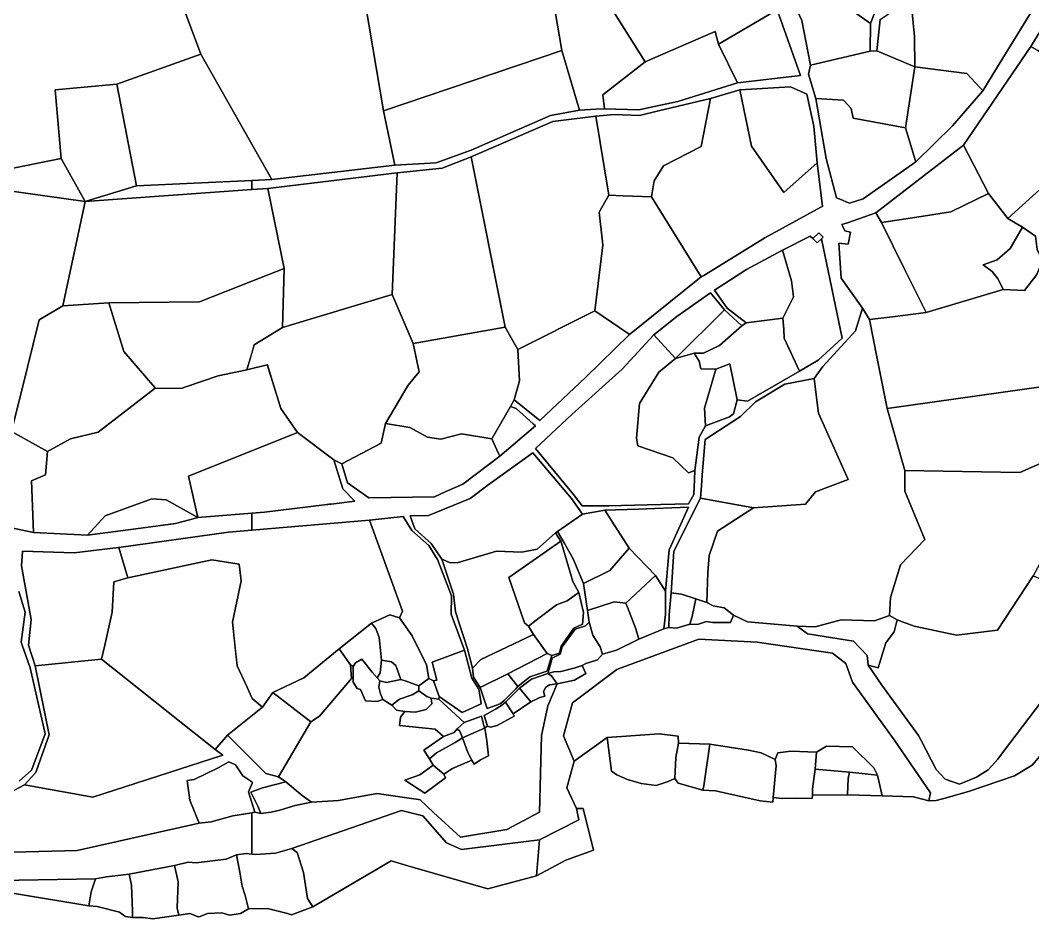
# Model space of a CAD drawing. Extents: x 542555 to 550520, y 1840485 to 1846995.
# Drawn here: x 545901.1 to 546333.7, y 1841883 to 1842267.1 of the extents above; entities that cross this region are included whole.
import ezdxf

# ---------------------------------------------------------------- set-up
doc = ezdxf.new("R2010")
doc.units = 0
doc.layers.add('Level 30', color=7, linetype='Continuous')

msp = doc.modelspace()

# ---------------------------------------------------------------- linework, layer by layer
at = {"layer": 'Level 30'}
for points in [[(546125.91, 1842292.57), (546132.58, 1842254.21), (546056.26, 1842228.34), (546040.88, 1842319.39), (546036.42, 1842330.75), (546066.43, 1842343.45), (546072.18, 1842344.52), (546093.16, 1842348.43)], [(546056.26, 1842228.34), (546061.19, 1842205.2), (546008.65, 1842199), (545978.23, 1842252.58), (545969.17, 1842277.15), (546002.32, 1842318.48), (546036.42, 1842330.75), (546040.88, 1842319.39)], [(546224.52, 1842271.58), (546199.5, 1842256.92), (546198.01, 1842262.22), (546186.5193, 1842257.2834), (546168.1, 1842249.37), (546142.86, 1842289.49), (546135.62, 1842298.65), (546182.3794, 1842329.2767), (546188.69, 1842333.41), (546207.77, 1842305.3)], [(546150.05, 1842235.13), (546150.72, 1842229.18), (546147, 1842229.08), (546140.03, 1842228.66), (546132.58, 1842254.21), (546125.91, 1842292.57), (546135.62, 1842298.65), (546142.86, 1842289.49), (546168.1, 1842249.37)], [(546261.57, 1842286.71), (546272.67, 1842286.86), (546264.34, 1842265.66), (546258.52, 1842269.8), (546248.38, 1842282.11)], [(546248.38, 1842282.11), (546258.52, 1842269.8), (546264.34, 1842265.66), (546264.25, 1842253.9), (546238.71, 1842247.84), (546235.08, 1842267), (546231.91, 1842273.69), (546238.69, 1842276.54)], [(546318.84, 1842280.64), (546330.8835, 1842272.8825), (546333.48, 1842271.21), (546316.45, 1842243.46), (546312.44, 1842236.92), (546311.23, 1842238.22), (546309.2416, 1842240.3507), (546305.5, 1842244.36), (546283.3, 1842247.12), (546283.19, 1842260.08), (546281.63, 1842276.43), (546285.08, 1842277.03), (546290.51, 1842276.97), (546295.24, 1842279.43)], [(546283.3, 1842247.12), (546267.06, 1842253.96), (546268.55, 1842267.42), (546281.63, 1842276.43), (546283.19, 1842260.08)], [(546234.55, 1842243.41), (546207.53, 1842240.37), (546199.5, 1842256.92), (546224.52, 1842271.58)], [(546349.11, 1842256.73), (546343.46, 1842249.72), (546335.85, 1842254.11), (546332.88, 1842255.82), (546339.45, 1842266.53), (546339.58, 1842266.74), (546339.62, 1842266.7), (546343.9, 1842262.2)], [(546199.5, 1842256.92), (546207.53, 1842240.37), (546182.05, 1842232.37), (546174.7161, 1842230.7956), (546165.42, 1842228.8), (546150.72, 1842229.18), (546150.05, 1842235.13), (546168.1, 1842249.37), (546186.5193, 1842257.2834), (546198.01, 1842262.22)], [(546132.58, 1842254.21), (546140.03, 1842228.66), (546127.64, 1842226.43), (546093.71, 1842211.51), (546078.81, 1842206.07), (546061.19, 1842205.2), (546056.26, 1842228.34)], [(546283.3, 1842247.12), (546279.4, 1842221.11), (546256.92, 1842225.29), (546256.08, 1842229.31), (546252.81, 1842232.9), (546241.07, 1842233.58), (546237.97, 1842244.01), (546238.71, 1842247.84), (546264.25, 1842253.9), (546267.06, 1842253.96)], [(546343.46, 1842249.72), (546367.32, 1842222.53), (546323.12, 1842182.31), (546314.83, 1842192.96), (546304.11, 1842213.68), (546322.75, 1842240.98), (546332.88, 1842255.82), (546335.85, 1842254.11)], [(545978.23, 1842252.58), (546008.65, 1842199), (546000, 1842198.59), (545950.77, 1842196.26), (545942.32, 1842239.69)], [(546283.3, 1842247.12), (546305.5, 1842244.36), (546309.2416, 1842240.3507), (546311.23, 1842238.22), (546312.44, 1842236.92), (546299.38, 1842221.95), (546283.76, 1842206.5), (546282.8054, 1842209.7025), (546282.21, 1842211.7), (546279.4, 1842221.11)], [(545942.32, 1842239.69), (545950.77, 1842196.26), (545928.83, 1842189.63), (545918.6, 1842208), (545916.06, 1842237.31)], [(546243.92, 1842187.51), (546243.2123, 1842187.1259), (546219.23, 1842174.11), (546193.1641, 1842158.0362), (546192.1, 1842157.38), (546170.82, 1842191.6), (546171.91, 1842198.48), (546175.92, 1842204.8), (546192.06, 1842213.07), (546196.04, 1842233.68), (546208.62, 1842237.32), (546213.57, 1842213.3), (546227.36, 1842193.39), (546241.66, 1842206.1)], [(546213.57, 1842213.3), (546208.62, 1842237.32), (546230.19, 1842238.66), (546237.2, 1842235.44), (546240.25, 1842221.85), (546241.66, 1842206.1), (546227.36, 1842193.39)], [(546165.67, 1842226.42), (546173.8568, 1842228.3771), (546196.04, 1842233.68), (546192.06, 1842213.07), (546175.92, 1842204.8), (546171.91, 1842198.48), (546170.82, 1842191.6), (546158.7496, 1842192.0767), (546152.59, 1842192.32), (546147.03, 1842226.02), (546154.81, 1842226.84)], [(546279.4, 1842221.11), (546282.21, 1842211.7), (546282.8054, 1842209.7025), (546283.76, 1842206.5), (546261.27, 1842190.71), (546255.39, 1842188.92), (546255.05, 1842189.06), (546251.7041, 1842190.4049), (546249.9, 1842191.13), (546245.48, 1842208.05), (546241.07, 1842233.58), (546252.81, 1842232.9), (546256.08, 1842229.31), (546256.92, 1842225.29)], [(546150.09, 1842170.92), (546146.61, 1842142.9), (546113.7, 1842126.31), (546111.4566, 1842130.2798), (546108.32, 1842135.83), (546093.71, 1842208.73), (546128.68, 1842223.81), (546147.03, 1842226.02), (546152.59, 1842192.32), (546148.4, 1842184.98), (546149.9136, 1842172.3873)], [(546382.56, 1842207.62), (546378.54, 1842201.99), (546382.83, 1842196.18), (546381.96, 1842193.46), (546379.06, 1842189.93), (546378.56, 1842190.04), (546377.71, 1842190.28), (546374.57, 1842192.29), (546365.25, 1842183.47), (546366.85, 1842178.88), (546364.12, 1842179.09), (546355.89, 1842177.95), (546353.25, 1842176.2), (546343.72, 1842166.41), (546340.76, 1842161.43), (546337.94, 1842164.26), (546335.66, 1842169.05), (546334.84, 1842174.81), (546329.4, 1842178.7), (546323.12, 1842182.31), (546367.32, 1842222.53)], [(546304.11, 1842213.68), (546314.83, 1842192.96), (546298.72, 1842185.17), (546282.3801, 1842182.6532), (546269.05, 1842180.6), (546266.72, 1842184.72), (546282.3956, 1842196.8614)], [(545928.83, 1842189.63), (545868.96, 1842197.99), (545918.6, 1842208)], [(546108.32, 1842135.83), (546069.05, 1842128.91), (546059.98, 1842149.83), (546062.12, 1842201.88), (546081.35, 1842203.84), (546093.71, 1842208.73)], [(546062.12, 1842201.88), (546059.98, 1842149.83), (546013.1, 1842135.74), (546013.89, 1842160.94), (546006.9, 1842195.22)], [(545928.83, 1842189.63), (545919.31, 1842144.97), (545909.19, 1842139.05), (545901.637, 1842108.4466), (545898, 1842093.71), (545896.36, 1842091.81), (545889.13, 1842088.94), (545856.6605, 1842100.2608), (545851.5, 1842102.06), (545864.4, 1842132.81), (545855.28, 1842133.03), (545865.52, 1842164.81), (545868.96, 1842197.99)], [(546000, 1842198.59), (546000, 1842194.73), (545928.83, 1842189.63), (545950.77, 1842196.26)], [(546006.9, 1842195.22), (546013.89, 1842160.94), (546000, 1842155.49), (545977.77, 1842146.78), (545938.94, 1842146.33), (545919.31, 1842144.97), (545928.83, 1842189.63), (546000, 1842194.73)], [(546190.6217, 1842156.1925), (546161.44, 1842132.75), (546160.8116, 1842133.1801), (546146.61, 1842142.9), (546150.09, 1842170.92), (546149.9136, 1842172.3873), (546148.4, 1842184.98), (546152.59, 1842192.32), (546158.7496, 1842192.0767), (546170.82, 1842191.6), (546192.1, 1842157.38)], [(546323.12, 1842182.31), (546329.4, 1842178.7), (546324.07, 1842169.46), (546318.48, 1842164.7), (546312.52, 1842162.53), (546316.37, 1842159.7), (546318.99, 1842156.41), (546321.09, 1842151.98), (546288.21, 1842142.13), (546278.8161, 1842160.9914), (546269.05, 1842180.6), (546282.3801, 1842182.6532), (546298.72, 1842185.17), (546314.83, 1842192.96)], [(546269.05, 1842180.6), (546278.8161, 1842160.9914), (546288.21, 1842142.13), (546273.8487, 1842140.3607), (546263.94, 1842139.14), (546261.01, 1842144.02), (546251.8, 1842156.83), (546250.81, 1842171.84), (546254.88, 1842171.42), (546255.92, 1842176.55), (546253.38, 1842177.02), (546252.52, 1842178.87), (546252.12, 1842179.72), (546254.52, 1842180.54), (546266.72, 1842184.72)], [(546252.31, 1842131.17), (546243.5, 1842173.7), (546244.12, 1842174.29), (546242.28, 1842176.18), (546239.75, 1842173.81), (546238.56, 1842174.77), (546226.75, 1842168.85), (546211.4, 1842160.57), (546197.68, 1842151.63), (546203.22, 1842144.04), (546211.22, 1842137.68), (546209.42, 1842136.48), (546202.04, 1842143.27), (546195.97, 1842150.55), (546181.61, 1842140.47), (546171.89, 1842132.61), (546158.28, 1842117.98), (546136.75, 1842098.49), (546121.27, 1842084.02), (546137.46, 1842064.36), (546141.27, 1842059.49), (546152.53, 1842059.58), (546168.9953, 1842059.9326), (546186.62, 1842060.31), (546188.93, 1842064.3), (546189.1643, 1842070.7011), (546189.31, 1842074.68), (546191.2, 1842088.81), (546193.88, 1842093.68), (546204.1, 1842097.62), (546205.9, 1842098.89), (546207.45, 1842104.78), (546211.86, 1842104.21), (546234.05, 1842117.05), (546242.03, 1842121.75)], [(546244.12, 1842174.29), (546243.5, 1842173.7), (546241.56, 1842171.88), (546239.75, 1842173.81), (546242.28, 1842176.18)], [(546329.4, 1842178.7), (546334.84, 1842174.81), (546335.66, 1842169.05), (546337.94, 1842164.26), (546335.47, 1842158.46), (546330.16, 1842151.58), (546321.09, 1842151.98), (546318.99, 1842156.41), (546316.37, 1842159.7), (546312.52, 1842162.53), (546318.48, 1842164.7), (546324.07, 1842169.46)], [(546243.5, 1842173.7), (546252.31, 1842131.17), (546242.03, 1842121.75), (546234.05, 1842117.05), (546227.55, 1842131.21), (546227.38, 1842134.98), (546227, 1842139.72), (546231.47, 1842148.87), (546230.69, 1842155.76), (546226.75, 1842168.85), (546238.56, 1842174.77), (546239.75, 1842173.81), (546241.56, 1842171.88)], [(546231.47, 1842148.87), (546227, 1842139.72), (546211.22, 1842137.68), (546203.22, 1842144.04), (546197.68, 1842151.63), (546211.4, 1842160.57), (546226.75, 1842168.85), (546230.69, 1842155.76)], [(546375.5, 1842133.09), (546376.92, 1842131.59), (546375.53, 1842129.92), (546376.2, 1842128.42), (546349.39, 1842112.08), (546271.55, 1842101.14), (546267.281, 1842122.4571), (546263.94, 1842139.14), (546273.8487, 1842140.3607), (546288.21, 1842142.13), (546321.09, 1842151.98), (546330.16, 1842151.58), (546335.47, 1842158.46), (546337.94, 1842164.26), (546340.76, 1842161.43), (546345.95, 1842149.17), (546351.55, 1842142.11), (546354.36, 1842139.83), (546366.77, 1842137.28)], [(546013.89, 1842160.94), (546013.1, 1842135.74), (546001.09, 1842128.34), (545997.96, 1842117.66), (545985.68, 1842115.14), (545971.8127, 1842110.3215), (545969.88, 1842109.65), (545958.76, 1842109.87), (545958.6223, 1842110.03), (545945.33, 1842125.48), (545938.94, 1842146.33), (545977.77, 1842146.78), (546000, 1842155.49)], [(546069.05, 1842128.91), (546070.6259, 1842121.4551), (546071.61, 1842116.8), (546066.9, 1842111.06), (546057.11, 1842094.74), (546055.31, 1842086.35), (546038.5, 1842077.47), (546035.13, 1842079.19), (546019.63, 1842090.88), (546012.43, 1842101.15), (546008.3664, 1842114.4478), (546006.74, 1842119.77), (546006.6813, 1842119.7559), (546006.68, 1842119.76), (545997.96, 1842117.66), (546000, 1842124.62), (546001.09, 1842128.34), (546013.1, 1842135.74), (546059.98, 1842149.83)], [(546202.04, 1842143.27), (546181.03, 1842122.47), (546171.89, 1842132.61), (546181.61, 1842140.47), (546195.97, 1842150.55)], [(545938.94, 1842146.33), (545945.33, 1842125.48), (545958.6223, 1842110.03), (545958.76, 1842109.87), (545934.34, 1842091.06), (545922.54, 1842088.16), (545912.76, 1842082.81), (545896.36, 1842091.81), (545898, 1842093.71), (545901.637, 1842108.4466), (545909.19, 1842139.05), (545919.31, 1842144.97)], [(546146.61, 1842142.9), (546160.8116, 1842133.1801), (546161.44, 1842132.75), (546142.78, 1842114.5), (546123.11, 1842095.94), (546122.3596, 1842096.5414), (546112.08, 1842104.78), (546114.48, 1842112.89), (546113.7, 1842126.31)], [(546202.04, 1842143.27), (546209.42, 1842136.48), (546199.9, 1842128.01), (546193.02, 1842124.8), (546189.11, 1842124.84), (546181.03, 1842122.47)], [(546272.96, 1842020.28), (546272.51, 1842012.58), (546266.07, 1842010.35), (546251.93, 1842010.79), (546240.78, 1842007.81), (546233.06, 1842008.07), (546211.89, 1842009.91), (546205.9, 1842012.71), (546201.89, 1842015.89), (546197.17, 1842016.76), (546194.53, 1842018.21), (546194.86, 1842031.04), (546195.44, 1842038.28), (546199.05, 1842048.74), (546214.38, 1842058.67), (546236.69, 1842060.22), (546240.95, 1842065.48), (546254.88, 1842070.82), (546242.16, 1842099.11), (546241.7488, 1842102.4725), (546240.35, 1842113.91), (546244.04, 1842119.01), (546258.05, 1842134.35), (546261.01, 1842144.02), (546263.94, 1842139.14), (546267.281, 1842122.4571), (546271.55, 1842101.14), (546279.06, 1842074.64), (546279, 1842065.78), (546287.6, 1842045.07), (546277.26, 1842034.27)], [(546227, 1842139.72), (546227.38, 1842134.98), (546227.55, 1842131.21), (546234.05, 1842117.05), (546211.86, 1842104.21), (546207.45, 1842104.78), (546204.28, 1842120.19), (546198.27, 1842117.96), (546191.86, 1842118.01), (546191.13, 1842121.3), (546189.11, 1842124.84), (546193.02, 1842124.8), (546199.9, 1842128.01), (546209.42, 1842136.48), (546211.22, 1842137.68)], [(546113.7, 1842126.31), (546114.48, 1842112.89), (546112.08, 1842104.78), (546110.65, 1842101.94), (546102.6, 1842088.11), (546089.65, 1842090.28), (546080.75, 1842087.98), (546075.13, 1842088.8), (546067.5, 1842093.03), (546057.11, 1842094.74), (546066.9, 1842111.06), (546071.61, 1842116.8), (546070.6259, 1842121.4551), (546069.05, 1842128.91), (546108.32, 1842135.83), (546111.4566, 1842130.2798)], [(546186.62, 1842060.31), (546168.9953, 1842059.9326), (546152.53, 1842059.58), (546141.27, 1842059.49), (546137.46, 1842064.36), (546121.27, 1842084.02), (546136.75, 1842098.49), (546158.28, 1842117.98), (546171.89, 1842132.61), (546181.03, 1842122.47), (546174.03, 1842116.61), (546165.7, 1842103.32), (546164.43, 1842088.38), (546165.02, 1842085.14), (546179.92, 1842080), (546186.62, 1842073.63), (546189.31, 1842074.68), (546189.1643, 1842070.7011), (546188.93, 1842064.3)], [(546382.69, 1842100.33), (546381.4, 1842097.38), (546356.72, 1842095.78), (546348.92, 1842082.82), (546328.27, 1842073.72), (546279.06, 1842074.64), (546271.55, 1842101.14), (546349.39, 1842112.08), (546376.2, 1842128.42), (546381.92, 1842121.76), (546381.51, 1842119.63), (546380.8, 1842117.22), (546381.26, 1842104.63), (546381.92, 1842102.9)], [(546189.11, 1842124.84), (546191.13, 1842121.3), (546191.86, 1842118.01), (546198.27, 1842117.96), (546193.43, 1842101.32), (546193.88, 1842093.68), (546191.2, 1842088.81), (546189.31, 1842074.68), (546186.62, 1842073.63), (546179.92, 1842080), (546165.02, 1842085.14), (546164.43, 1842088.38), (546165.7, 1842103.32), (546174.03, 1842116.61), (546181.03, 1842122.47)], [(546019.63, 1842090.88), (545973.04, 1842072.21), (545977.01, 1842054.51), (545963.49, 1842062.01), (545957.35, 1842062.5), (545937.38, 1842055.26), (545929.91, 1842046.94), (545906.81, 1842048.09), (545905.89, 1842070.24), (545911.94, 1842072.73), (545912.76, 1842082.81), (545922.54, 1842088.16), (545934.34, 1842091.06), (545958.76, 1842109.87), (545969.88, 1842109.65), (545971.8127, 1842110.3215), (545985.68, 1842115.14), (545997.96, 1842117.66), (546006.6813, 1842119.7559), (546008.3228, 1842114.4429), (546012.43, 1842101.15)], [(546008.3228, 1842114.4429), (546006.6813, 1842119.7559), (546006.74, 1842119.77), (546008.3664, 1842114.4478), (546012.43, 1842101.15)], [(546198.27, 1842117.96), (546204.28, 1842120.19), (546207.45, 1842104.78), (546205.9, 1842098.89), (546204.1, 1842097.62), (546193.88, 1842093.68), (546193.43, 1842101.32)], [(546236.69, 1842060.22), (546214.38, 1842058.67), (546191.76, 1842062.78), (546192.28, 1842070.06), (546192.5105, 1842072.7192), (546193.82, 1842087.83), (546208.87, 1842097.67), (546215.2, 1842103.92), (546227.81, 1842111.51), (546240.35, 1842113.91), (546241.7488, 1842102.4725), (546242.16, 1842099.11), (546254.88, 1842070.82), (546240.95, 1842065.48)], [(546113.04, 1842101.07), (546120.2948, 1842094.6203), (546121.24, 1842093.78), (546106.03, 1842080.79), (546105.4942, 1842081.9334), (546102.6, 1842088.11), (546110.65, 1842101.94)], [(546102.6, 1842088.11), (546105.4942, 1842081.9334), (546106.03, 1842080.79), (546090.18, 1842068.71), (546082.6765, 1842065.4296), (546078.08, 1842063.42), (546050.04, 1842062.88), (546040.88, 1842069.38), (546038.5, 1842077.47), (546055.31, 1842086.35), (546057.11, 1842094.74), (546067.5, 1842093.03), (546075.13, 1842088.8), (546080.75, 1842087.98), (546089.65, 1842090.28)], [(545896.36, 1842091.81), (545912.76, 1842082.81), (545911.94, 1842072.73), (545905.89, 1842070.24), (545906.81, 1842048.09), (545879.78, 1842053.86), (545879.18, 1842065.08), (545886.02, 1842066.23), (545889.13, 1842088.94)], [(546044.12, 1842061.53), (546033.938, 1842060.2955), (546032.97, 1842060.23), (546031.1352, 1842059.9557), (546005.52, 1842056.85), (546000, 1842056.39), (545977.01, 1842054.51), (545973.04, 1842072.21), (546000, 1842083.01), (546019.63, 1842090.88), (546035.13, 1842079.19), (546038.89, 1842066.75)], [(546141.41, 1842055.95), (546130.72, 1842048.58), (546129.77, 1842047.92), (546122.02, 1842040.95), (546115.42, 1842039.7), (546104.67, 1842040.2), (546087.73, 1842035.14), (546084.54, 1842035.26), (546081.21, 1842036.76), (546076.69, 1842043.4), (546069.69, 1842049.63), (546067.69, 1842055.31), (546075.49, 1842055.35), (546093.36, 1842062.6), (546101.45, 1842068.8), (546120.12, 1842082.18), (546136.64, 1842062.62)], [(546348.92, 1842082.82), (546358.71, 1842073.23), (546354.7, 1842057.5), (546343.93, 1842047.91), (546333.96, 1842029.54), (546318.72, 1842006.35), (546301.16, 1842004.16), (546283.1, 1842008.07), (546275.79, 1842010.85), (546272.51, 1842012.58), (546272.96, 1842020.28), (546277.26, 1842034.27), (546287.6, 1842045.07), (546279, 1842065.78), (546279.06, 1842074.64), (546328.27, 1842073.72)], [(545973.4191, 1842053.5539), (545967.47, 1842051.97), (545952.6498, 1842049.9853), (545929.91, 1842046.94), (545937.38, 1842055.26), (545957.35, 1842062.5), (545963.49, 1842062.01), (545977.01, 1842054.51)], [(546194.86, 1842031.04), (546194.53, 1842018.21), (546189.81, 1842019.75), (546183.6, 1842021.8), (546179.29, 1842022.26), (546180.36, 1842040.13), (546191.76, 1842062.78), (546214.38, 1842058.67), (546199.05, 1842048.74), (546195.44, 1842038.28)], [(546150.84, 1842057.64), (546165.0977, 1842058.1424), (546186.6, 1842058.9), (546178.38, 1842040.72), (546176.78, 1842022.99), (546172.5, 1842029.69), (546161.34, 1842041.42), (546153.857, 1842052.9795)], [(546079.05, 1841985.01), (546077.73, 1841984.64), (546075.74, 1841985.64), (546074.62, 1841991.6), (546068.55, 1842003.94), (546063.09, 1842011.63), (546064.39, 1842014.45), (546063.2374, 1842017.6568), (546050.39, 1842053.4), (546064.77, 1842054.89), (546068.38, 1842048.93), (546075.75, 1842042.51), (546079.38, 1842036.54), (546083.4939, 1842025.9557), (546085.42, 1842021), (546085.25, 1842013.26), (546090.98, 1841997.76), (546077.13, 1841992.71)], [(546150.84, 1842057.64), (546153.857, 1842052.9795), (546161.34, 1842041.42), (546153.05, 1842031.87), (546141.78, 1842026.29), (546137.35, 1842036.79), (546133.5031, 1842043.6308), (546130.72, 1842048.58), (546141.41, 1842055.95)], [(546050.39, 1842053.4), (546063.2374, 1842017.6568), (546064.39, 1842014.45), (546063.09, 1842011.63), (546058.96, 1842012.9), (546051.21, 1842009.33), (546037.32, 1841998.38), (546022.31, 1841986.06), (546009.05, 1841979.75), (546004.62, 1841973.52), (546000.26, 1841977.19), (545997.9021, 1841982.3013), (545993.82, 1841991.15), (545991.75, 1842009.85), (545995.44, 1842027.52), (545994.58, 1842034.6), (545982.91, 1842036.44), (545947.08, 1842028.78), (545943.19, 1842041.67), (545990.07, 1842048.22), (546000, 1842049.07)], [(546116.58, 1842009.51), (546118.27, 1842008.07), (546120.38, 1842004.58), (546097.84, 1841993.77), (546094.36, 1841990.16), (546092.22, 1841998.36), (546087.03, 1842014.24), (546086.18, 1842021.75), (546084.6329, 1842026.4223), (546081.21, 1842036.76), (546084.54, 1842035.26), (546087.73, 1842035.14), (546104.67, 1842040.2), (546115.42, 1842039.7), (546122.02, 1842040.95), (546129.77, 1842047.92), (546132.11, 1842044.45), (546126.0299, 1842040.1983), (546109.93, 1842028.94)], [(545943.19, 1842041.67), (545947.08, 1842028.78), (545941.09, 1842027.08), (545940.34, 1842014.06), (545937.23, 1842000), (545935.9, 1841994.01), (545907.45, 1841991.15), (545904.71, 1842000), (545905.73, 1842010.93), (545901.6, 1842033.93), (545902.0716, 1842039.9455), (545902.09, 1842040.18), (545924.18, 1842039.47), (545943.0898, 1842041.6584)], [(546121.6, 1842010.59), (546118.27, 1842008.07), (546116.58, 1842009.51), (546109.93, 1842028.94), (546126.0299, 1842040.1983), (546132.11, 1842044.45), (546132.4932, 1842043.1669), (546137.25, 1842027.24), (546139.75, 1842022.46), (546134.77, 1842018.97), (546130.24, 1842017.26)], [(546161.34, 1842041.42), (546172.5, 1842029.69), (546159.89, 1842017.92), (546154.85, 1842018.53), (546143.55, 1842014.76), (546141.78, 1842026.29), (546153.05, 1842031.87)], [(545993.82, 1841991.15), (545997.9021, 1841982.3013), (546000.26, 1841977.19), (546004.62, 1841973.52), (545989.64, 1841961.55), (545984.35, 1841955.33), (545975.4105, 1841962.4668), (545935.9, 1841994.01), (545937.23, 1842000), (545940.34, 1842014.06), (545941.09, 1842027.08), (545947.08, 1842028.78), (545982.91, 1842036.44), (545994.58, 1842034.6), (545995.44, 1842027.52), (545991.75, 1842009.85), (545992.84, 1842000)], [(546176.81, 1842013), (546176.16, 1842006.92), (546165.45, 1842002.54), (546164.19, 1842006.87), (546160.63, 1842016.26), (546159.89, 1842017.92), (546172.5, 1842029.69), (546176.78, 1842022.99)], [(546318.76, 1841951.23), (546314.74, 1841946.65), (546310.0509, 1841943.8145), (546309.63, 1841943.56), (546302.44, 1841940.54), (546296.31, 1841942.69), (546292.47, 1841946.8), (546286.046, 1841959.1551), (546284.91, 1841961.34), (546269.22, 1841982.82), (546263.47, 1841991.39), (546267.62, 1841990.27), (546270.98, 1842001), (546274.44, 1842005.6), (546275.79, 1842010.85), (546283.1, 1842008.07), (546301.16, 1842004.16), (546318.72, 1842006.35), (546333.96, 1842029.54), (546367.65, 1842015.6), (546321.2186, 1841954.467)], [(546141.79, 1842013.95), (546141.3, 1842008.88), (546137.64, 1842007.2), (546132.3, 1841999.54), (546131.54, 1841996.57), (546128.29, 1841995.48), (546126.27, 1841996.37), (546120.38, 1842004.58), (546118.27, 1842008.07), (546121.6, 1842010.59), (546130.24, 1842017.26), (546134.77, 1842018.97), (546139.75, 1842022.46)], [(546179.29, 1842022.26), (546183.6, 1842021.8), (546189.81, 1842019.75), (546188.15, 1842012.25), (546187.21, 1842008.9), (546181.48, 1842007.24), (546178.17, 1842007.47), (546178.4, 1842012.92)], [(546194.53, 1842018.21), (546197.17, 1842016.76), (546201.89, 1842015.89), (546205.9, 1842012.71), (546204.57, 1842009.66), (546196.89, 1842009.68), (546194.36, 1842010.06), (546190.46, 1842008.86), (546187.21, 1842008.9), (546188.15, 1842012.25), (546189.81, 1842019.75)], [(546159.89, 1842017.92), (546160.63, 1842016.26), (546164.19, 1842006.87), (546165.45, 1842002.54), (546155.92, 1841997.89), (546149.95, 1841996.09), (546148.88, 1841999.22), (546145.77, 1842004.2), (546144.17, 1842009.78), (546143.55, 1842014.76), (546154.85, 1842018.53)], [(546075.74, 1841985.64), (546071.43, 1841982.62), (546066, 1841984.52), (546063.68, 1841985.22), (546061.64, 1841991.21), (546059.69, 1841992.89), (546055.52, 1841993.59), (546055.19, 1841996.4), (546054.52, 1842003.23), (546053.05, 1842007.11), (546051.21, 1842009.33), (546058.96, 1842012.9), (546063.09, 1842011.63), (546068.55, 1842003.94), (546074.62, 1841991.6)], [(546272.51, 1842012.58), (546275.79, 1842010.85), (546274.44, 1842005.6), (546270.98, 1842001), (546267.62, 1841990.27), (546263.47, 1841991.39), (546263.01, 1841995.5), (546257.11, 1842001.69), (546237.53, 1842004.74), (546233.06, 1842008.07), (546240.78, 1842007.81), (546251.93, 1842010.79), (546266.07, 1842010.35)], [(546051.21, 1842009.33), (546053.05, 1842007.11), (546054.52, 1842003.23), (546055.19, 1841996.4), (546055.52, 1841993.59), (546054.89, 1841988.12), (546053.55, 1841986.01), (546051.48, 1841988.35), (546047.12, 1841993.99), (546044.33, 1841992.38), (546043.4, 1841990.9), (546042.16, 1841991.5), (546037.32, 1841998.38)], [(546144.17, 1842009.78), (546145.77, 1842004.2), (546148.88, 1841999.22), (546149.95, 1841996.09), (546147.82, 1841993.69), (546143.7058, 1841992.4314), (546143.08, 1841992.24), (546141.17, 1841991.24), (546138.28, 1841990.22), (546132.08, 1841988.67), (546129.08, 1841988.54), (546126.53, 1841987.91), (546127.035, 1841989.7179), (546128.34, 1841994.39), (546131.75, 1841996.14), (546132.65, 1841999.3), (546138.19, 1842006.81), (546142.62, 1842008.18)], [(546126.27, 1841996.37), (546109.48, 1841987.68), (546097.67, 1841981.8), (546094.79, 1841986.25), (546094.36, 1841990.16), (546097.84, 1841993.77), (546120.38, 1842004.58)], [(546290.05, 1841936.87), (546289.3, 1841933.4), (546282.71, 1841935.16), (546269.37, 1841935.49), (546267.43, 1841944.43), (546265.89, 1841947.58), (546256.64, 1841956.5), (546245.65, 1841956.75), (546241.32, 1841954.28), (546230.39, 1841954.58), (546224.84, 1841953.9), (546223.69, 1841951.13), (546217.62, 1841953.93), (546212.25, 1841955.01), (546195.74, 1841957.7), (546182.38, 1841958.11), (546182.17, 1841961.04), (546174.06, 1841962.06), (546151.93, 1841960.55), (546137.85, 1841950.4), (546133.22, 1841961.24), (546137.04, 1841975.34), (546156.03, 1841989.61), (546157.8517, 1841990.2803), (546190.98, 1842002.47), (546216.03, 1842001.28), (546248.11, 1841996.5), (546253.88, 1841992.07), (546256.73, 1841984.21), (546272.6269, 1841962.0835), (546274.44, 1841959.56)], [(546028.92, 1841969.64), (546025.22, 1841967.16), (546009.05, 1841979.75), (546022.31, 1841986.06), (546037.32, 1841998.38), (546042.16, 1841991.5), (546042.66, 1841985.7)], [(546097.42, 1841978.52), (546098, 1841974.92), (546089.96, 1841971.13), (546080.11, 1841978.01), (546077.73, 1841984.64), (546079.05, 1841985.01), (546077.13, 1841992.71), (546090.98, 1841997.76), (546094.08, 1841985.81), (546097.07, 1841981.22)], [(545932.06, 1841934.93), (545902.86, 1841940.26), (545907.63, 1841945.36), (545908.0155, 1841946.4406), (545913.41, 1841961.56), (545907.45, 1841991.15), (545935.9, 1841994.01), (545975.4105, 1841962.4668), (545984.35, 1841955.33), (545987.73, 1841952.9)], [(546043.31, 1841984.1), (546043.4, 1841990.9), (546044.33, 1841992.38), (546047.12, 1841993.99), (546051.48, 1841988.35), (546053.55, 1841986.01), (546054.76, 1841984.7), (546054.32, 1841982.04), (546054.98, 1841979.17), (546056.04, 1841976.79), (546053.65, 1841975.82), (546048.56, 1841976.16), (546046.5, 1841980.98), (546045.1, 1841981.48)], [(546057.53, 1841984.03), (546054.76, 1841984.7), (546053.55, 1841986.01), (546054.89, 1841988.12), (546055.52, 1841993.59), (546059.69, 1841992.89), (546061.64, 1841991.21), (546063.68, 1841985.22)], [(546126.13, 1841988.82), (546122.6791, 1841987.6523), (546118.86, 1841986.36), (546113.7, 1841982.26), (546109.48, 1841987.68), (546126.27, 1841996.37), (546128.29, 1841995.48), (546126.336, 1841989.4552)], [(546119.29, 1841975.71), (546123.18, 1841977.54), (546125.26, 1841978.16), (546124.71, 1841980.15), (546125.71, 1841981.96), (546127.29, 1841982.96), (546130.58, 1841983.45), (546126.49, 1841974.07), (546123.86, 1841961.28), (546122.97, 1841928.54), (546109, 1841921.2), (546089.28, 1841917.89), (546077.63, 1841928.36), (546071.95, 1841933.84), (546071.3025, 1841933.9364), (546053.42, 1841936.6), (546037.12, 1841933.61), (546025.56, 1841932.83), (546021.56, 1841935.72), (546014.61, 1841941.47), (546011.44, 1841943.62), (546025.22, 1841967.16), (546028.92, 1841969.64), (546042.66, 1841985.7), (546042.16, 1841991.5), (546043.4, 1841990.9), (546043.31, 1841984.1), (546045.1, 1841981.48), (546046.5, 1841980.98), (546048.56, 1841976.16), (546053.65, 1841975.82), (546056.04, 1841976.79), (546059.94, 1841974.32), (546061.81, 1841972.19), (546065.43, 1841971.56), (546063.64, 1841969.24), (546063.09, 1841965.63), (546078.44, 1841963.98), (546081.96, 1841960.94), (546073.55, 1841955.04), (546076.02, 1841951.31), (546077.61, 1841948.68), (546071.82, 1841944.54), (546065.38, 1841942.23), (546073.96, 1841936.67), (546082.77, 1841943.18), (546082.06, 1841944.82), (546085.73, 1841947.18), (546090.0906, 1841949.1175), (546093.99, 1841950.85), (546095.11, 1841949.13), (546097.81, 1841950.93), (546101.14, 1841952.66), (546100.54, 1841959.08), (546099.5519, 1841964.4749), (546099.6121, 1841964.5827), (546100.79, 1841965.28), (546102.08, 1841964.86), (546104.95, 1841965.62), (546112.11, 1841969.57), (546111.72, 1841970.64)], [(546137.87, 1841985.03), (546130.58, 1841983.45), (546128.12, 1841986.8), (546126.53, 1841987.91), (546129.08, 1841988.54), (546132.08, 1841988.67), (546138.28, 1841990.22), (546141.17, 1841991.24), (546142.78, 1841987.84)], [(546071.43, 1841982.62), (546071.47, 1841980.5), (546068.6, 1841978.74), (546063.22, 1841976.88), (546059.94, 1841974.32), (546056.04, 1841976.79), (546054.98, 1841979.17), (546054.32, 1841982.04), (546054.76, 1841984.7), (546057.53, 1841984.03), (546063.68, 1841985.22), (546066, 1841984.52)], [(546077.73, 1841984.64), (546080.11, 1841978.01), (546080.01, 1841976.89), (546076.69, 1841977.35), (546074.79, 1841978.03), (546071.47, 1841980.5), (546071.43, 1841982.62), (546075.74, 1841985.64)], [(546112.7974, 1841981.326), (546107.94, 1841976.3), (546106.9968, 1841975.5769), (546106.14, 1841974.92), (546100.6, 1841972.92), (546098.61, 1841978.87), (546097.67, 1841981.8), (546109.48, 1841987.68), (546113.7, 1841982.26)], [(546123.18, 1841977.54), (546119.29, 1841975.71), (546114.43, 1841981.63), (546119.59, 1841985.49), (546126.53, 1841987.91), (546128.12, 1841986.8), (546130.58, 1841983.45), (546127.29, 1841982.96), (546125.71, 1841981.96), (546124.71, 1841980.15), (546125.26, 1841978.16)], [(546070.06, 1841971.25), (546065.43, 1841971.56), (546061.81, 1841972.19), (546059.94, 1841974.32), (546063.22, 1841976.88), (546068.6, 1841978.74), (546071.47, 1841980.5), (546074.79, 1841978.03), (546076.69, 1841977.35), (546076.94, 1841974.81), (546074.61, 1841972.45)], [(546119.29, 1841975.71), (546111.72, 1841970.64), (546108.48, 1841975.64), (546112.06, 1841979.19), (546114.43, 1841981.63)], [(546025.22, 1841967.16), (546011.44, 1841943.62), (546005.98, 1841945.03), (545989.64, 1841961.55), (546004.62, 1841973.52), (546009.05, 1841979.75)], [(546090.81, 1841966.89), (546087.75, 1841964.19), (546086.56, 1841962.64), (546081.96, 1841960.94), (546078.44, 1841963.98), (546063.09, 1841965.63), (546063.64, 1841969.24), (546065.43, 1841971.56), (546070.06, 1841971.25), (546074.61, 1841972.45), (546076.94, 1841974.81), (546076.69, 1841977.35), (546080.01, 1841976.89)], [(546102.08, 1841964.86), (546100.79, 1841965.28), (546100.496, 1841966.1659), (546099.27, 1841969.86), (546104.1302, 1841972.6224), (546106.73, 1841974.1), (546108.48, 1841975.64), (546111.72, 1841970.64), (546112.11, 1841969.57), (546104.95, 1841965.62)], [(546099.54, 1841964.54), (546090.04, 1841960.33), (546088.94, 1841963.26), (546087.75, 1841964.19), (546090.81, 1841966.89), (546098.24, 1841969.6)], [(546078.91, 1841953.94), (546076.02, 1841951.31), (546073.55, 1841955.04), (546081.96, 1841960.94), (546086.56, 1841962.64), (546087.75, 1841964.19), (546088.94, 1841963.26), (546090.04, 1841960.33), (546086.93, 1841958.41)], [(546095.11, 1841949.13), (546093.99, 1841950.85), (546092.7927, 1841953.2076), (546092.37, 1841954.04), (546090.04, 1841960.33), (546099.54, 1841964.54), (546099.5519, 1841964.4749), (546100.54, 1841959.08), (546101.14, 1841952.66), (546097.81, 1841950.93)], [(546085.73, 1841947.18), (546082.06, 1841944.82), (546077.61, 1841948.68), (546076.02, 1841951.31), (546078.91, 1841953.94), (546086.93, 1841958.41), (546090.04, 1841960.33), (546092.37, 1841954.04), (546092.7927, 1841953.2076), (546093.99, 1841950.85), (546090.0906, 1841949.1175)], [(546181.22, 1841951.89), (546180.81, 1841942.99), (546177.98, 1841941.71), (546172.81, 1841939.97), (546166.47, 1841940.84), (546160.52, 1841942.58), (546155.98, 1841944.56), (546153.8, 1841946.14), (546151.93, 1841960.55), (546174.06, 1841962.06), (546182.17, 1841961.04), (546182.38, 1841958.11)], [(546182.38, 1841958.11), (546195.74, 1841957.7), (546193.23, 1841939.86), (546192.75, 1841937.96), (546182.2, 1841940.94), (546180.81, 1841942.99), (546181.22, 1841951.89)], [(546223.69, 1841951.13), (546224.1, 1841948.4), (546222.78, 1841934.86), (546222.64, 1841932.82), (546217.32, 1841933.43), (546198.19, 1841937.7), (546192.75, 1841937.96), (546193.23, 1841939.86), (546195.74, 1841957.7), (546212.25, 1841955.01), (546217.62, 1841953.93)], [(546241.32, 1841954.28), (546240.81, 1841946.94), (546239.58, 1841938.58), (546239.55, 1841935.9), (546239.53, 1841934.47), (546232.68, 1841934.56), (546226.6, 1841934.4), (546222.78, 1841934.86), (546224.1, 1841948.4), (546223.69, 1841951.13), (546224.84, 1841953.9), (546230.39, 1841954.58)], [(546241.32, 1841954.28), (546245.65, 1841956.75), (546256.64, 1841956.5), (546265.89, 1841947.58), (546267.43, 1841944.43), (546255.48, 1841945.64), (546240.81, 1841946.94)], [(546001.41, 1841928.58), (546000, 1841928.35), (545992, 1841927.06), (545982.62, 1841924.41), (545977.56, 1841923.84), (545973.59, 1841933.7), (545972.49, 1841942.1), (545975.42, 1841942.56), (545985.74, 1841947.54), (545990.29, 1841950.1), (545993.13, 1841948.77), (545996.22, 1841944.08), (546000, 1841941.48), (546000.37, 1841941.23), (545998.69, 1841937.32)], [(546071.82, 1841944.54), (546077.61, 1841948.68), (546082.06, 1841944.82), (546082.77, 1841943.18), (546073.96, 1841936.67), (546065.38, 1841942.23)], [(546240.81, 1841946.94), (546255.48, 1841945.64), (546254.92, 1841942.97), (546254.55, 1841935.97), (546239.55, 1841935.9), (546239.58, 1841938.58)], [(546269.37, 1841935.49), (546254.55, 1841935.97), (546254.92, 1841942.97), (546255.48, 1841945.64), (546267.43, 1841944.43)], [(546014.61, 1841941.47), (546021.56, 1841935.72), (546025.56, 1841932.83), (546018.61, 1841931.44), (546012.07, 1841929.45), (546008.36, 1841928.59), (546003.9, 1841928.04), (546002.6, 1841931.12), (545999.58, 1841937.06), (546004.69, 1841938.94)], [(546122.96, 1841916.79), (546121.7, 1841901.4), (546100.84, 1841895.81), (546066.78, 1841905.59), (546059.65, 1841907.84), (546026.19, 1841888.11), (546023.81, 1841891.69), (546022.09, 1841902.74), (546019.46, 1841911.4), (546017.1, 1841913.02), (546064, 1841929.3), (546073.16, 1841926.95), (546083.28, 1841915.5), (546089.66, 1841912.63)], [(546134.21, 1841908.09), (546121.7, 1841901.4), (546122.96, 1841916.79), (546139.74, 1841925.36), (546138.72, 1841930.11), (546141.63, 1841930.18), (546146, 1841912.31)], [(546006.78, 1841887.43), (545998.63, 1841887.22), (545997.21, 1841892.92), (545995.89, 1841896.95), (545994.99, 1841902.98), (545993.56, 1841910.36), (545997.6, 1841910.97), (546000, 1841910.65), (546001.59, 1841910.44), (546010.18, 1841911), (546017.1, 1841913.02), (546019.46, 1841911.4), (546022.09, 1841902.74), (546023.81, 1841891.69), (546026.19, 1841888.11), (546017.03, 1841884.73), (546015.2427, 1841885.2008)], [(545993.56, 1841910.36), (545994.99, 1841902.98), (545995.89, 1841896.95), (545997.21, 1841892.92), (545998.63, 1841887.22), (545995.16, 1841885.21), (545990.46, 1841884.54), (545987.26, 1841885.51), (545981.18, 1841885.23), (545977.9839, 1841884.0293), (545977.4, 1841883.81), (545976.819, 1841884.0188), (545973.56, 1841885.19), (545968.89, 1841884.58), (545968.17, 1841887.58), (545968.53, 1841898.78), (545967, 1841905.71), (545972.93, 1841907.19), (545976.23, 1841906.96), (545989.06, 1841908.5)], [(545953.68, 1841883.52), (545949.01, 1841883.55), (545949.08, 1841886.23), (545948.64, 1841897.44), (545947.72, 1841902.12), (545967, 1841905.71), (545968.53, 1841898.78), (545968.17, 1841887.58), (545968.89, 1841884.58), (545964.8, 1841883.91), (545957.71, 1841883.01)], [(545931.4, 1841894.51), (545930.36, 1841888.54), (545867.59, 1841898.88), (545933.29, 1841900.01)], [(545947.72, 1841902.12), (545948.64, 1841897.44), (545949.08, 1841886.23), (545949.01, 1841883.55), (545946.06, 1841883.94), (545945.2357, 1841884.5598), (545943.56, 1841885.82), (545934.01, 1841888.25), (545930.36, 1841888.54), (545931.4, 1841894.51), (545933.29, 1841900.01), (545937.92, 1841900.94)]]:
    msp.add_lwpolyline(points, close=True, dxfattribs=at)
for points in [[(546268.55, 1842267.42), (546267.06, 1842253.96), (546264.25, 1842253.9), (546264.34, 1842265.66), (546272.67, 1842286.86)], [(545969.17, 1842277.15), (545978.23, 1842252.58), (545942.32, 1842239.69), (545916.06, 1842237.31), (545918.6, 1842208), (545868.96, 1842197.99)], [(546339.45, 1842266.53), (546332.88, 1842255.82), (546322.75, 1842240.98), (546304.11, 1842213.68), (546282.3956, 1842196.8614), (546266.72, 1842184.72), (546254.52, 1842180.54), (546252.12, 1842179.72), (546252.52, 1842178.87), (546253.38, 1842177.02), (546255.92, 1842176.55), (546254.88, 1842171.42), (546250.81, 1842171.84), (546251.8, 1842156.83), (546261.01, 1842144.02), (546258.05, 1842134.35), (546244.04, 1842119.01), (546240.35, 1842113.91), (546227.81, 1842111.51), (546215.2, 1842103.92), (546208.87, 1842097.67), (546193.82, 1842087.83), (546192.5105, 1842072.7192), (546192.28, 1842070.06), (546191.76, 1842062.78), (546180.36, 1842040.13), (546179.29, 1842022.26), (546178.4, 1842012.92), (546178.17, 1842007.47), (546176.16, 1842006.92), (546176.81, 1842013), (546176.78, 1842022.99), (546178.38, 1842040.72), (546186.6, 1842058.9), (546165.0977, 1842058.1424), (546150.84, 1842057.64), (546141.41, 1842055.95), (546136.64, 1842062.62), (546120.12, 1842082.18), (546101.45, 1842068.8), (546093.36, 1842062.6), (546075.49, 1842055.35), (546067.69, 1842055.31), (546069.69, 1842049.63), (546076.69, 1842043.4), (546081.21, 1842036.76), (546084.6329, 1842026.4223), (546086.18, 1842021.75), (546087.03, 1842014.24), (546092.22, 1841998.36), (546094.36, 1841990.16), (546094.79, 1841986.25), (546097.67, 1841981.8), (546098.61, 1841978.87), (546100.6, 1841972.92), (546106.14, 1841974.92), (546106.9968, 1841975.5769), (546107.94, 1841976.3), (546112.7974, 1841981.326), (546113.7, 1841982.26), (546118.86, 1841986.36), (546122.6791, 1841987.6523), (546126.13, 1841988.82), (546126.336, 1841989.4552), (546128.29, 1841995.48), (546131.54, 1841996.57), (546132.3, 1841999.54), (546137.64, 1842007.2), (546141.3, 1842008.88), (546141.79, 1842013.95), (546139.75, 1842022.46), (546137.25, 1842027.24), (546132.4932, 1842043.1669), (546132.11, 1842044.45), (546129.77, 1842047.92), (546130.72, 1842048.58), (546133.5031, 1842043.6308), (546137.35, 1842036.79), (546141.78, 1842026.29), (546143.55, 1842014.76), (546144.17, 1842009.78), (546142.62, 1842008.18), (546138.19, 1842006.81), (546132.65, 1841999.3), (546131.75, 1841996.14), (546128.34, 1841994.39), (546127.035, 1841989.7179), (546126.53, 1841987.91), (546119.59, 1841985.49), (546114.43, 1841981.63), (546112.06, 1841979.19), (546108.48, 1841975.64), (546106.73, 1841974.1), (546104.1302, 1841972.6224), (546099.27, 1841969.86), (546100.496, 1841966.1659), (546100.79, 1841965.28), (546099.6121, 1841964.5827), (546099.54, 1841964.54), (546098.24, 1841969.6), (546090.81, 1841966.89), (546080.01, 1841976.89), (546080.11, 1841978.01), (546089.96, 1841971.13), (546098, 1841974.92), (546097.42, 1841978.52), (546097.07, 1841981.22), (546094.08, 1841985.81), (546090.98, 1841997.76), (546085.25, 1842013.26), (546085.42, 1842021), (546083.4939, 1842025.9557), (546079.38, 1842036.54), (546075.75, 1842042.51), (546068.38, 1842048.93), (546064.77, 1842054.89), (546050.39, 1842053.4), (546000, 1842049.07), (546000, 1842049.9008), (546000, 1842055.946), (546000, 1842056.39), (546005.52, 1842056.85), (546031.1352, 1842059.9557), (546033.938, 1842060.2955), (546044.12, 1842061.53), (546038.89, 1842066.75), (546035.13, 1842079.19), (546038.5, 1842077.47), (546040.88, 1842069.38), (546050.04, 1842062.88), (546078.08, 1842063.42), (546082.6765, 1842065.4296), (546090.18, 1842068.71), (546106.03, 1842080.79), (546121.24, 1842093.78), (546120.2948, 1842094.6203), (546113.04, 1842101.07), (546110.65, 1842101.94), (546112.08, 1842104.78), (546122.3596, 1842096.5414), (546123.11, 1842095.94), (546142.78, 1842114.5), (546161.44, 1842132.75), (546190.6217, 1842156.1925), (546192.1, 1842157.38), (546193.1641, 1842158.0362), (546219.23, 1842174.11), (546243.2123, 1842187.1259), (546243.92, 1842187.51), (546241.66, 1842206.1), (546240.25, 1842221.85), (546237.2, 1842235.44), (546230.19, 1842238.66), (546208.62, 1842237.32), (546196.04, 1842233.68), (546173.8568, 1842228.3771), (546165.67, 1842226.42), (546154.81, 1842226.84), (546147.03, 1842226.02), (546128.68, 1842223.81), (546093.71, 1842208.73), (546081.35, 1842203.84), (546062.12, 1842201.88), (546006.9, 1842195.22), (546000, 1842194.73), (546000, 1842198.59), (546008.65, 1842199), (546061.19, 1842205.2), (546078.81, 1842206.07), (546093.71, 1842211.51), (546127.64, 1842226.43), (546140.03, 1842228.66), (546147, 1842229.08), (546150.72, 1842229.18), (546165.42, 1842228.8), (546174.7161, 1842230.7956), (546182.05, 1842232.37), (546207.53, 1842240.37), (546234.55, 1842243.41), (546224.52, 1842271.58)], [(546231.91, 1842273.69), (546235.08, 1842267), (546238.71, 1842247.84), (546237.97, 1842244.01), (546241.07, 1842233.58), (546245.48, 1842208.05), (546249.9, 1842191.13), (546251.7041, 1842190.4049), (546255.05, 1842189.06), (546255.39, 1842188.92), (546261.27, 1842190.71), (546283.76, 1842206.5), (546299.38, 1842221.95), (546312.44, 1842236.92), (546316.45, 1842243.46), (546333.48, 1842271.21)], [(545879.78, 1842053.86), (545906.81, 1842048.09), (545929.91, 1842046.94), (545952.6498, 1842049.9853), (545967.47, 1842051.97), (545973.4191, 1842053.5539), (545977.01, 1842054.51), (546000, 1842056.39), (546000, 1842055.946), (546000, 1842049.9008), (546000, 1842049.07), (545990.07, 1842048.22), (545943.19, 1842041.67), (545943.0898, 1842041.6584), (545924.18, 1842039.47), (545902.09, 1842040.18), (545902.0716, 1842039.9455), (545901.6, 1842033.93), (545905.73, 1842010.93), (545904.71, 1842000), (545907.45, 1841991.15), (545913.41, 1841961.56), (545908.0155, 1841946.4406), (545907.63, 1841945.36), (545902.86, 1841940.26), (545894.36, 1841935.68)], [(545900.45, 1842022.86), (545903.23, 1842014.02), (545901.47, 1842001.31), (545901.93, 1842000), (545905.37, 1841990.28), (545911.73, 1841962.07), (545906.0572, 1841946.7426), (545905.96, 1841946.48), (545900.63, 1841941.83)], [(545900.63, 1841941.83), (545905.96, 1841946.48), (545906.0572, 1841946.7426), (545911.73, 1841962.07), (545905.37, 1841990.28), (545901.93, 1842000), (545901.47, 1842001.31), (545903.23, 1842014.02), (545900.45, 1842022.86)], [(546353.36, 1841972.06), (546333.51, 1841948.73), (546325.97, 1841944.08), (546306.23, 1841937.41), (546295.78, 1841934.41), (546292.42, 1841933.61), (546289.3, 1841933.4), (546290.05, 1841936.87), (546274.44, 1841959.56), (546272.6269, 1841962.0835), (546256.73, 1841984.21), (546253.88, 1841992.07), (546248.11, 1841996.5), (546216.03, 1842001.28), (546190.98, 1842002.47), (546157.8517, 1841990.2803), (546156.03, 1841989.61), (546137.04, 1841975.34), (546133.22, 1841961.24), (546137.85, 1841950.4), (546134.65, 1841939.02), (546138.72, 1841930.11), (546139.74, 1841925.36), (546122.96, 1841916.79), (546089.66, 1841912.63), (546083.28, 1841915.5), (546073.16, 1841926.95), (546064, 1841929.3), (546017.1, 1841913.02), (546010.18, 1841911), (546001.59, 1841910.44), (546000, 1841910.65), (546000, 1841916.8348), (546000, 1841928.35), (546001.41, 1841928.58), (546003.9, 1841928.04), (546008.36, 1841928.59), (546012.07, 1841929.45), (546018.61, 1841931.44), (546025.56, 1841932.83), (546037.12, 1841933.61), (546053.42, 1841936.6), (546071.3025, 1841933.9364), (546071.95, 1841933.84), (546077.63, 1841928.36), (546089.28, 1841917.89), (546109, 1841921.2), (546122.97, 1841928.54), (546123.86, 1841961.28), (546126.49, 1841974.07), (546130.58, 1841983.45), (546137.87, 1841985.03), (546142.78, 1841987.84), (546141.17, 1841991.24), (546143.08, 1841992.24), (546143.7058, 1841992.4314), (546147.82, 1841993.69), (546149.95, 1841996.09), (546155.92, 1841997.89), (546165.45, 1842002.54), (546176.16, 1842006.92), (546178.17, 1842007.47), (546181.48, 1842007.24), (546187.21, 1842008.9), (546190.46, 1842008.86), (546194.36, 1842010.06), (546196.89, 1842009.68), (546204.57, 1842009.66), (546205.9, 1842012.71), (546211.89, 1842009.91), (546233.06, 1842008.07), (546237.53, 1842004.74), (546257.11, 1842001.69), (546263.01, 1841995.5), (546263.47, 1841991.39), (546269.22, 1841982.82), (546284.91, 1841961.34), (546286.046, 1841959.1551), (546292.47, 1841946.8), (546296.31, 1841942.69), (546302.44, 1841940.54), (546309.63, 1841943.56), (546310.0509, 1841943.8145), (546314.74, 1841946.65), (546318.76, 1841951.23), (546321.2186, 1841954.467), (546367.65, 1842015.6)], [(545867.59, 1841898.88), (545930.36, 1841888.54), (545934.01, 1841888.25), (545943.56, 1841885.82), (545945.2357, 1841884.5598), (545946.06, 1841883.94), (545949.01, 1841883.55), (545953.68, 1841883.52), (545957.71, 1841883.01), (545964.8, 1841883.91), (545968.89, 1841884.58), (545973.56, 1841885.19), (545976.819, 1841884.0188), (545977.4, 1841883.81), (545977.9839, 1841884.0293), (545981.18, 1841885.23), (545987.26, 1841885.51), (545990.46, 1841884.54), (545995.16, 1841885.21), (545998.63, 1841887.22), (546006.78, 1841887.43), (546015.2427, 1841885.2008), (546017.03, 1841884.73), (546026.19, 1841888.11), (546059.65, 1841907.84), (546066.78, 1841905.59), (546100.84, 1841895.81), (546121.7, 1841901.4), (546134.21, 1841908.09), (546146, 1841912.31), (546141.63, 1841930.18), (546138.72, 1841930.11), (546134.65, 1841939.02), (546137.85, 1841950.4), (546151.93, 1841960.55), (546153.8, 1841946.14), (546155.98, 1841944.56), (546160.52, 1841942.58), (546166.47, 1841940.84), (546172.81, 1841939.97), (546177.98, 1841941.71), (546180.81, 1841942.99), (546182.2, 1841940.94), (546192.75, 1841937.96), (546198.19, 1841937.7), (546217.32, 1841933.43), (546222.64, 1841932.82), (546222.78, 1841934.86), (546226.6, 1841934.4), (546232.68, 1841934.56), (546239.53, 1841934.47), (546239.55, 1841935.9), (546254.55, 1841935.97), (546269.37, 1841935.49), (546282.71, 1841935.16), (546289.3, 1841933.4), (546292.42, 1841933.61), (546295.78, 1841934.41), (546306.23, 1841937.41), (546325.97, 1841944.08), (546333.51, 1841948.73), (546353.36, 1841972.06)], [(545894.36, 1841935.68), (545902.86, 1841940.26), (545932.06, 1841934.93), (545987.73, 1841952.9), (545984.35, 1841955.33), (545989.64, 1841961.55), (546005.98, 1841945.03), (546011.44, 1841943.62), (546014.61, 1841941.47), (546004.69, 1841938.94), (545999.58, 1841937.06), (546002.6, 1841931.12), (546003.9, 1841928.04), (546001.41, 1841928.58), (545998.69, 1841937.32), (546000.37, 1841941.23), (546000, 1841941.48), (545996.22, 1841944.08), (545993.13, 1841948.77), (545990.29, 1841950.1), (545985.74, 1841947.54), (545975.42, 1841942.56), (545972.49, 1841942.1), (545973.59, 1841933.7), (545977.56, 1841923.84), (545925.4, 1841912.12), (545865.54, 1841910.56)], [(545865.54, 1841910.56), (545925.4, 1841912.12), (545977.56, 1841923.84), (545982.62, 1841924.41), (545992, 1841927.06), (546000, 1841928.35), (546000, 1841916.8348), (546000, 1841910.65), (545997.6, 1841910.97), (545993.56, 1841910.36), (545989.06, 1841908.5), (545976.23, 1841906.96), (545972.93, 1841907.19), (545967, 1841905.71), (545947.72, 1841902.12), (545937.92, 1841900.94), (545933.29, 1841900.01), (545867.59, 1841898.88)]]:
    msp.add_lwpolyline(points, dxfattribs=at)

doc.saveas('drawing.dxf')
